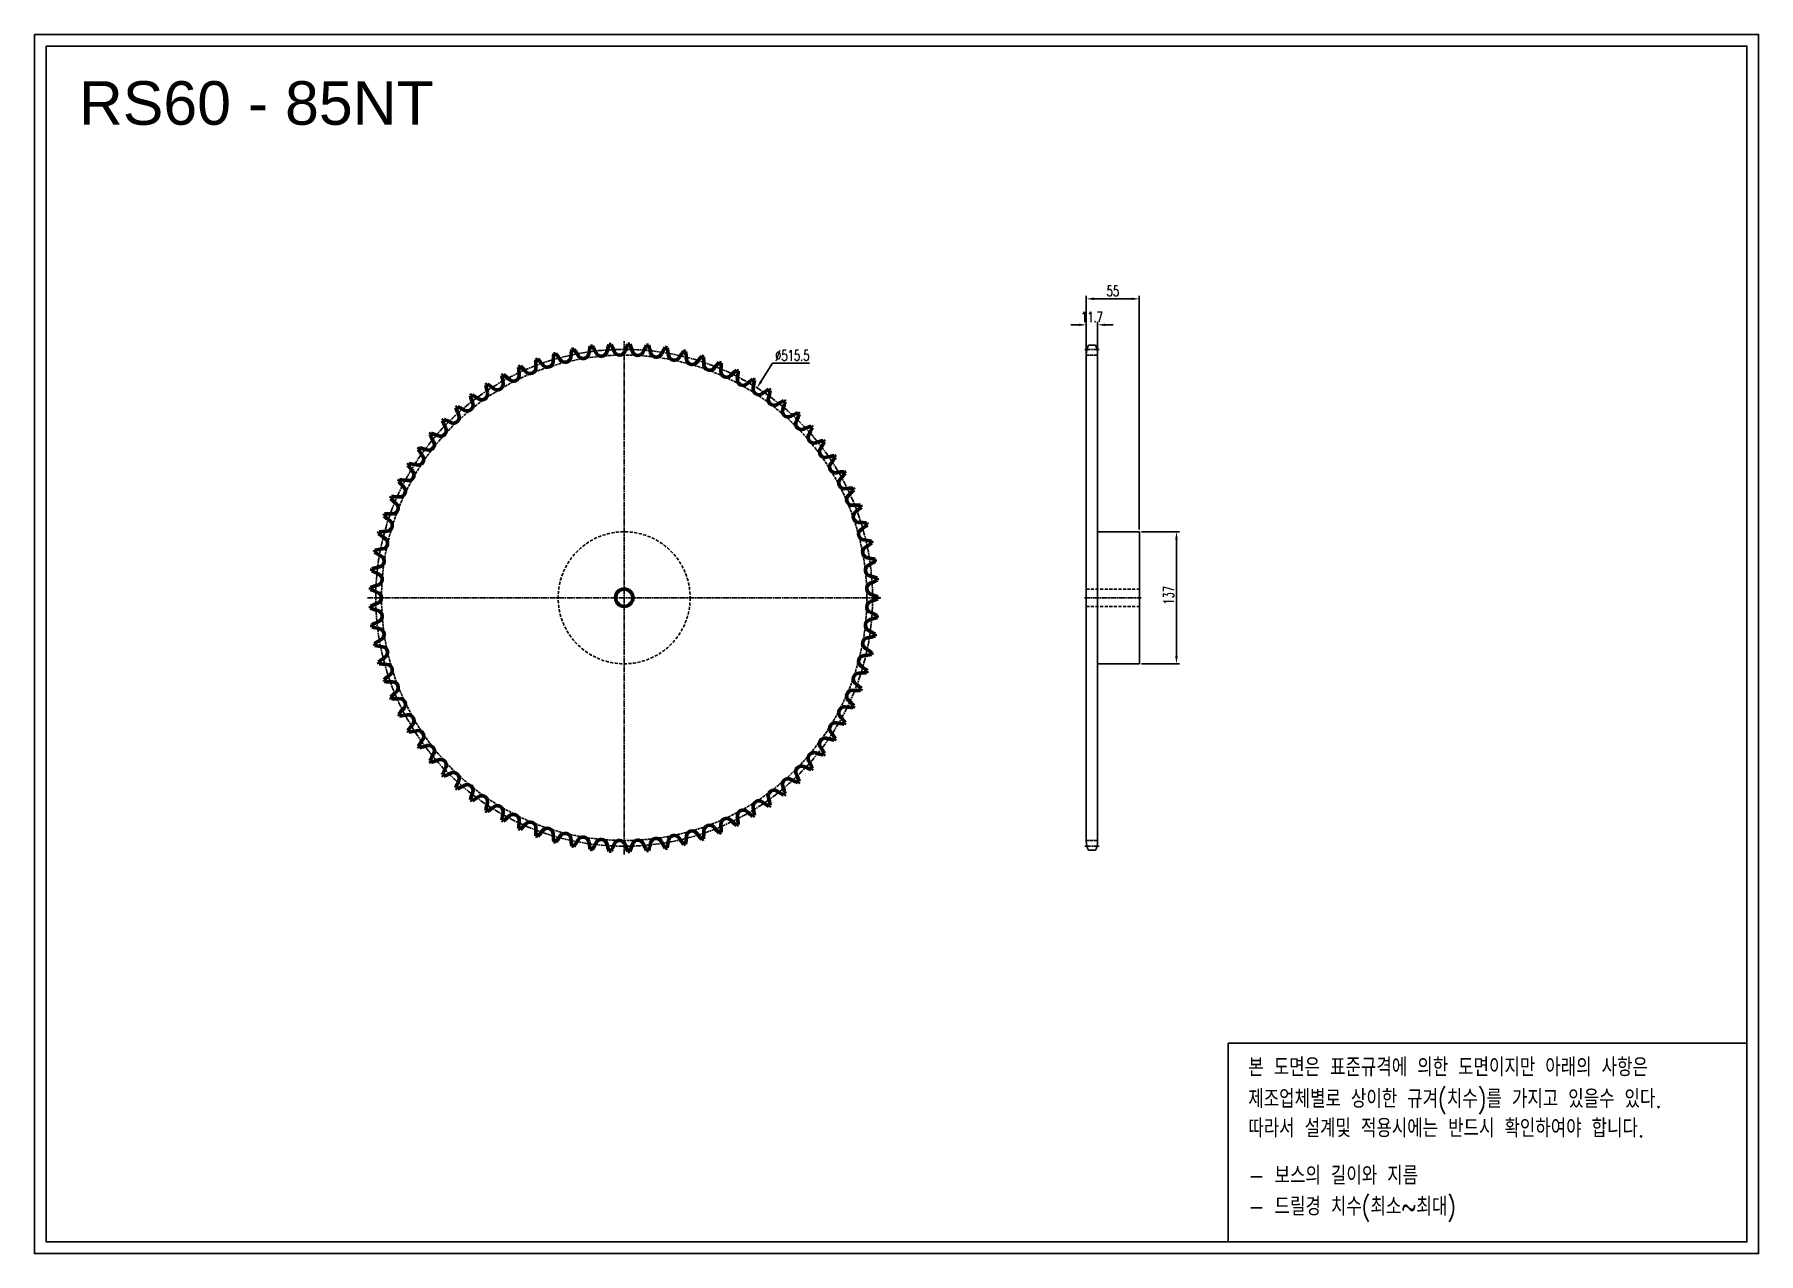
# Model space of a CAD drawing. Header units: millimetres. Extents: x 35652 to 37441, y 6760 to 8025.
import ezdxf

# ---------------------------------------------------------------- set-up
doc = ezdxf.new("R2010")
doc.units = ezdxf.units.MM
for name, pattern in [('AM_ISO02W050', [7.5, 6, -1.5]), ('AM_ISO02W050x2', [3.75, 3, -0.75]), ('AM_ISO08W050', [18, 12, -1.5, 3, -1.5]), ('AM_ISO08W050x2', [9, 6, -0.75, 1.5, -0.75]), ('HIDDEN', [9.525, 6.35, -3.175])]:
    doc.linetypes.add(name, pattern=pattern)
for name, color, linetype, lineweight in [('AM_0N', 7, 'Continuous', 50), ('AM_3N', 6, 'AM_ISO02W050', 25), ('AM_7', 4, 'AM_ISO08W050', 25), ('AM_7N', 4, 'AM_ISO08W050', 25)]:
    doc.layers.add(name, color=color, linetype=linetype, lineweight=lineweight)
doc.layers.add('HL', color=2, linetype='HIDDEN')
doc.layers.add('S-DIM', color=7, linetype='Continuous')
doc.styles.add('HAN', font='ROMANS.shx', dxfattribs={"width": 0.7, "bigfont": 'whgtxt.shx'})
doc.styles.add('HSG', font='SIMPLEX.shx', dxfattribs={"width": 0.7, "bigfont": 'HSG.shx'})
doc.styles.get("Standard").update_dxf_attribs({"font": 'arial.ttf'})
doc.dimstyles.new('APP23', dxfattribs={"dimscale": 4.5, "dimtxt": 2.4, "dimasz": 1.8, "dimexe": 0.7, "dimexo": 0.5, "dimgap": 0.6, "dimtad": 1, "dimtoh": 1, "dimdec": 1, "dimrnd": 0.01, "dimzin": 9, "dimdsep": 46, "dimtxsty": 'HSG', "dimcen": 0, "dimclrd": 1, "dimclre": 1, "dimclrt": 256, "dimazin": 2, "dimtp": 1, "dimtm": 1, "dimtfac": 0.5, "dimtdec": 1, "dimtix": 1, "dimtofl": 0, "dimtmove": 0, "dimatfit": 3, "dimfxl": 0, "dimtvp": 1, "dimtolj": 2, "dimlwd": -1, "dimlwe": -1, "dimarcsym": 0})

# ---------------------------------------------------------------- blocks, each defined once
blk = doc.blocks.new('*D1')
at = {"layer": 'Defpoints', "color": 0, "transparency": 16777216}
for p in [(36401.4, 7658.6), (36125.7, 7223)]:
    blk.add_point(p, dxfattribs=at)
at = {"layer": 'S-DIM', "color": 1, "transparency": 16777216}
for p, q in [((36417.5, 7684.1), (36405.7, 7665.5)), ((36455.8, 7684.1), (36417.5, 7684.1))]:
    blk.add_line(p, q, dxfattribs=at)
blk.add_solid([(36404.6, 7666.2), (36406.9, 7664.7), (36401.4, 7658.6)], dxfattribs=at)
at = {"layer": 'S-DIM', "transparency": 16777216, "insert": (36438, 7692.2), "char_height": 10.8, "attachment_point": 5, "style": 'HSG'}
blk.add_mtext('\\A2;∅515.5', dxfattribs=at)
blk = doc.blocks.new('*D2')
at = {"layer": 'Defpoints', "color": 0, "transparency": 16777216}
for p in [(36754.8, 7724), (36743.1, 7692.6), (36754.8, 7692.6)]:
    blk.add_point(p, dxfattribs=at)
at = {"layer": 'S-DIM', "color": 1, "transparency": 16777216}
for p, q in [((36735, 7724), (36726.9, 7724)), ((36743.1, 7694.9), (36743.1, 7727.2)), ((36754.8, 7694.9), (36754.8, 7727.2)), ((36762.9, 7724), (36771, 7724))]:
    blk.add_line(p, q, dxfattribs=at)
for points in [[(36735, 7725.4), (36735, 7722.7), (36743.1, 7724)], [(36762.9, 7725.4), (36762.9, 7722.7), (36754.8, 7724)]]:
    blk.add_solid(points, dxfattribs=at)
at = {"layer": 'S-DIM', "transparency": 16777216, "insert": (36749, 7732.1), "char_height": 10.8, "attachment_point": 5, "style": 'HSG'}
blk.add_mtext('\\A2;11.7', dxfattribs=at)
blk = doc.blocks.new('*D3')
at = {"layer": 'Defpoints', "color": 0, "transparency": 16777216}
for p in [(36798.1, 7751), (36743.1, 7692.6), (36798.1, 7509.3)]:
    blk.add_point(p, dxfattribs=at)
at = {"layer": 'S-DIM', "color": 1, "transparency": 16777216}
for p, q in [((36743.1, 7694.9), (36743.1, 7754.2)), ((36751.2, 7751), (36790, 7751)), ((36798.1, 7511.5), (36798.1, 7754.2))]:
    blk.add_line(p, q, dxfattribs=at)
for points in [[(36751.2, 7752.4), (36751.2, 7749.7), (36743.1, 7751)], [(36790, 7752.4), (36790, 7749.7), (36798.1, 7751)]]:
    blk.add_solid(points, dxfattribs=at)
at = {"layer": 'S-DIM', "transparency": 16777216, "insert": (36770.6, 7759.1), "char_height": 10.8, "attachment_point": 5, "style": 'HSG'}
blk.add_mtext('\\A2;55', dxfattribs=at)
blk = doc.blocks.new('*D4')
at = {"layer": 'Defpoints', "color": 0, "transparency": 16777216}
for p in [(36798.1, 7509.3), (36798.1, 7372.3), (36836.7, 7372.3)]:
    blk.add_point(p, dxfattribs=at)
at = {"layer": 'S-DIM', "color": 1, "transparency": 16777216}
for p, q in [((36800.4, 7509.3), (36839.8, 7509.3)), ((36836.7, 7501.2), (36836.7, 7380.4)), ((36800.4, 7372.3), (36839.8, 7372.3))]:
    blk.add_line(p, q, dxfattribs=at)
for points in [[(36835.3, 7501.2), (36838, 7501.2), (36836.7, 7509.3)], [(36835.3, 7380.4), (36838, 7380.4), (36836.7, 7372.3)]]:
    blk.add_solid(points, dxfattribs=at)
at = {"layer": 'S-DIM', "transparency": 16777216, "insert": (36828.6, 7443.4), "char_height": 10.8, "attachment_point": 5, "rotation": 90, "style": 'HSG'}
blk.add_mtext('\\A2;137', dxfattribs=at)

msp = doc.modelspace()

# ---------------------------------------------------------------- linework, layer by layer
for p, q in [((36743.12, 7188.31), (36743.12, 7693.27)), ((36745.21, 7702.77), (36752.74, 7702.77)), ((36754.82, 7693.27), (36754.82, 7188.31)), ((36798.12, 7509.29), (36754.82, 7509.29)), ((36798.12, 7372.29), (36798.12, 7509.29)), ((36798.12, 7372.29), (36754.82, 7372.29)), ((36745.21, 7178.81), (36752.74, 7178.81))]:
    msp.add_line(p, q)
for points in [[(35651.62, 8025.32), (37440.64, 8025.32), (37440.64, 6760.36), (35651.62, 6760.36)], [(35663.67, 8013.27), (37428.59, 8013.27), (37428.59, 6772.41), (35663.67, 6772.41)]]:
    msp.add_lwpolyline(points, close=True)
at = {"color": 6}
msp.add_lwpolyline([(36890.39, 6978.6), (37428.59, 6978.6), (37428.59, 6772.41), (36890.39, 6772.41)], close=True, dxfattribs=at)
for centre, start, end in [((36765.82, 7693.27), 155.25994, 180), ((36732.12, 7693.27), 0, 24.74006), ((36765.82, 7188.31), 180, 204.74006), ((36732.12, 7188.31), 335.25994, 0)]:
    msp.add_arc(centre, 22.7, start, end)
at = {"layer": 'AM_0N'}
msp.add_circle((36263.54, 7440.79), 9, dxfattribs=at)
for centre, radius, start, end in [((36314.1, 7680.25), 124.34, 173.75977, 177.47059), ((36263.54, 7440.79), 263.31, 105.65791, 106.1068), ((36094.5, 7617.77), 124.34, 34.29412, 38.00494), ((36331.64, 7675.86), 124.34, 169.52447, 173.23529), ((36263.54, 7440.79), 263.31, 101.42261, 101.8715), ((36108.04, 7629.77), 124.34, 30.05882, 33.76964), ((36220.86, 7695.06), 6.01, 210.05882, 349), ((36348.82, 7670.19), 124.34, 165.28918, 169), ((36263.54, 7440.79), 263.31, 97.18732, 97.63621), ((36122.42, 7640.74), 124.34, 25.82353, 29.53435), ((36239.75, 7697.52), 6.01, 205.82353, 344.76471), ((36365.53, 7663.27), 124.34, 161.05389, 164.76471), ((36263.54, 7440.79), 263.31, 92.95203, 93.40092), ((36137.57, 7650.61), 124.34, 21.58824, 25.29905), ((36258.78, 7698.58), 6.01, 201.58824, 340.52941), ((36381.68, 7655.13), 124.34, 156.81859, 160.52941), ((36263.54, 7440.79), 263.31, 88.71673, 89.16562), ((36153.41, 7659.35), 124.34, 17.35294, 21.06376), ((36277.83, 7698.22), 6.01, 197.35294, 336.29412), ((36397.19, 7645.82), 124.34, 152.5833, 156.29412), ((36263.54, 7440.79), 263.31, 84.48144, 84.93033), ((36169.85, 7666.88), 124.34, 13.11765, 16.82847), ((36296.8, 7696.47), 6.01, 193.11765, 332.05882), ((36411.96, 7635.39), 124.34, 148.348, 152.05882), ((36263.54, 7440.79), 263.31, 80.24614, 80.69503), ((36186.8, 7673.18), 124.34, 8.88235, 12.59317), ((36425.93, 7623.89), 124.34, 144.11271, 147.82353), ((36263.54, 7440.79), 263.31, 76.01085, 76.45974), ((36204.18, 7678.22), 124.34, 4.64706, 8.35788), ((36263.54, 7440.79), 263.31, 114.1285, 114.57739), ((36278.27, 7685.08), 124.34, 182.23036, 185.94118), ((36070.28, 7590.94), 124.34, 42.76471, 46.47553), ((36165.98, 7679.45), 6.01, 222.76471, 1.70588), ((36296.28, 7683.33), 124.34, 177.99506, 181.70588), ((36263.54, 7440.79), 263.31, 109.8932, 110.34209), ((36081.89, 7604.8), 124.34, 38.52941, 42.24023), ((36183.87, 7686), 6.01, 218.52941, 357.47059), ((36202.2, 7691.22), 6.01, 214.29412, 353.23529), ((36315.59, 7693.31), 6.01, 188.88235, 327.82353), ((36334.1, 7688.78), 6.01, 184.64706, 323.58824), ((36439.01, 7611.4), 124.34, 139.87742, 143.58824), ((36263.54, 7440.79), 263.31, 71.77556, 72.22444), ((36221.87, 7681.95), 124.34, 0.41176, 4.12258), ((36352.22, 7682.89), 6.01, 180.41176, 319.35294), ((36451.13, 7597.98), 124.34, 135.64212, 139.35294), ((36263.54, 7440.79), 263.31, 67.54026, 67.98915), ((36369.86, 7675.68), 6.01, 176.17647, 315.11765), ((36239.8, 7684.37), 124.34, 356.17647, 359.88729), ((36462.23, 7583.69), 124.34, 131.40683, 135.11765), ((36263.54, 7440.79), 263.31, 63.30497, 63.75386), ((36257.85, 7685.46), 124.34, 351.94118, 355.652), ((36263.54, 7440.79), 263.31, 122.59908, 123.04797), ((36242.13, 7684.59), 124.34, 190.70095, 194.41176), ((36050.27, 7560.83), 124.34, 51.23529, 54.94611), ((36131.89, 7662.47), 6.01, 231.23529, 10.17647), ((36263.54, 7440.79), 263.31, 118.36379, 118.81268), ((36260.19, 7685.5), 124.34, 186.46565, 190.17647), ((36059.72, 7576.26), 124.34, 47, 50.71082), ((36148.62, 7671.59), 6.01, 227, 5.94118), ((36386.92, 7667.19), 6.01, 171.94118, 310.88235), ((36472.24, 7568.63), 124.34, 127.17153, 130.88235), ((36263.54, 7440.79), 263.31, 59.06967, 59.51856), ((36403.3, 7657.46), 6.01, 167.70588, 306.64706), ((36275.94, 7685.21), 124.34, 347.70588, 351.4167), ((36481.11, 7552.87), 124.34, 122.93624, 126.64706), ((36263.54, 7440.79), 263.31, 54.83438, 55.28327), ((36263.54, 7440.79), 263.31, 131.06967, 131.51856), ((36034.91, 7528.11), 124.34, 59.70588, 63.4167), ((36100.67, 7640.66), 6.01, 239.70588, 18.64706), ((36263.54, 7440.79), 263.31, 126.83438, 127.28327), ((36224.18, 7682.34), 124.34, 194.93624, 198.64706), ((36041.99, 7544.75), 124.34, 55.47059, 59.18141), ((36115.88, 7652.14), 6.01, 235.47059, 14.41176), ((36418.92, 7646.54), 6.01, 163.47059, 302.41176), ((36293.95, 7683.63), 124.34, 343.47059, 347.18141), ((36488.79, 7536.5), 124.34, 118.70095, 122.41176), ((36311.8, 7680.72), 124.34, 339.23529, 342.94611), ((36263.54, 7440.79), 263.31, 50.59908, 51.04797), ((36263.54, 7440.79), 263.31, 135.30497, 135.75386), ((36189.03, 7673.91), 124.34, 203.40683, 207.11765), ((36029.09, 7510.98), 124.34, 63.94118, 67.652), ((36086.35, 7628.09), 6.01, 243.94118, 22.88235), ((36206.45, 7678.77), 124.34, 199.17153, 202.88235), ((36433.69, 7634.51), 6.01, 159.23529, 298.17647), ((36495.24, 7519.6), 124.34, 114.46565, 118.17647), ((36447.53, 7621.41), 6.01, 155, 293.94118), ((36329.39, 7676.5), 124.34, 335, 338.71082), ((36263.54, 7440.79), 263.31, 46.36379, 46.81268), ((36263.54, 7440.79), 263.31, 139.54026, 139.98915), ((36172.02, 7667.77), 124.34, 207.64212, 211.35294), ((36024.55, 7493.48), 124.34, 68.17647, 71.88729), ((36073, 7614.49), 6.01, 248.17647, 27.11765), ((36500.43, 7502.27), 124.34, 110.23036, 113.94118), ((36460.37, 7607.33), 6.01, 150.76471, 289.70588), ((36346.62, 7671), 124.34, 330.76471, 334.47553), ((36263.54, 7440.79), 263.31, 42.1285, 42.57739), ((36504.33, 7484.61), 124.34, 105.99506, 109.70588), ((36263.54, 7440.79), 263.31, 37.8932, 38.34209), ((36049.5, 7584.53), 6.01, 256.64706, 35.58824), ((36263.54, 7440.79), 263.31, 143.77556, 144.22444), ((36155.5, 7660.39), 124.34, 211.87742, 215.58824), ((36021.31, 7475.68), 124.34, 72.41176, 76.12258), ((36060.7, 7599.94), 6.01, 252.41176, 31.35294), ((36472.13, 7592.34), 6.01, 146.52941, 285.47059), ((36363.39, 7664.23), 124.34, 326.52941, 330.24023), ((36506.9, 7466.71), 124.34, 101.75977, 105.47059), ((36379.62, 7656.25), 124.34, 322.29412, 326.00494), ((36263.54, 7440.79), 263.31, 33.65791, 34.1068), ((36039.47, 7568.33), 6.01, 260.88235, 39.82353), ((36263.54, 7440.79), 263.31, 148.01085, 148.45974), ((36139.58, 7651.81), 124.34, 216.11271, 219.82353), ((36019.39, 7457.7), 124.34, 76.64706, 80.35788), ((36482.75, 7576.52), 6.01, 142.29412, 281.23529), ((36508.15, 7448.66), 124.34, 97.52447, 101.23529), ((36395.22, 7647.09), 124.34, 318.05882, 321.76964), ((36263.54, 7440.79), 263.31, 29.42261, 29.8715), ((36263.54, 7440.79), 263.31, 152.24614, 152.69503), ((36124.34, 7642.08), 124.34, 220.348, 224.05882), ((36030.66, 7551.43), 6.01, 265.11765, 44.05882), ((36018.81, 7439.62), 124.34, 80.88235, 84.59317), ((36492.18, 7559.96), 6.01, 138.05882, 277), ((36508.07, 7430.58), 124.34, 93.28918, 97), ((36410.09, 7636.8), 124.34, 313.82353, 317.53435), ((36263.54, 7440.79), 263.31, 25.18732, 25.63621), ((36263.54, 7440.79), 263.31, 156.48144, 156.93033), ((36109.85, 7631.25), 124.34, 224.5833, 228.29412), ((36019.56, 7421.55), 124.34, 85.11765, 88.82847), ((36023.12, 7533.93), 6.01, 269.35294, 48.29412), ((36500.36, 7542.75), 6.01, 133.82353, 272.76471), ((36506.64, 7412.55), 124.34, 89.05389, 92.76471), ((36424.17, 7625.44), 124.34, 309.58824, 313.29905), ((36263.54, 7440.79), 263.31, 20.95203, 21.40092), ((36263.54, 7440.79), 263.31, 160.71673, 161.16562), ((36096.2, 7619.38), 124.34, 228.81859, 232.52941), ((36021.65, 7403.58), 124.34, 89.35294, 93.06376), ((36016.9, 7515.92), 6.01, 273.58824, 52.52941), ((36507.24, 7524.98), 6.01, 129.58824, 268.52941), ((36503.89, 7394.67), 124.34, 84.81859, 88.52941), ((36437.37, 7613.07), 124.34, 305.35294, 309.06376), ((36263.54, 7440.79), 263.31, 16.71673, 17.16562), ((36263.54, 7440.79), 263.31, 164.95203, 165.40092), ((36083.47, 7606.53), 124.34, 233.05389, 236.76471), ((36025.06, 7385.82), 124.34, 93.58824, 97.29905), ((36012.03, 7497.5), 6.01, 277.82353, 56.76471), ((36512.79, 7506.75), 6.01, 125.35294, 264.29412), ((36499.83, 7377.05), 124.34, 80.5833, 84.29412), ((36449.62, 7599.76), 124.34, 301.11765, 304.82847), ((36263.54, 7440.79), 263.31, 12.48144, 12.93033), ((36263.54, 7440.79), 263.31, 169.18732, 169.63621), ((36071.72, 7592.78), 124.34, 237.28918, 241), ((36029.77, 7368.36), 124.34, 97.82353, 101.53435), ((36008.53, 7478.77), 6.01, 282.05882, 61), ((36516.98, 7488.17), 6.01, 121.11765, 260.05882), ((36494.48, 7359.77), 124.34, 76.348, 80.05882), ((36460.85, 7585.59), 124.34, 296.88235, 300.59317), ((36263.54, 7440.79), 263.31, 8.24614, 8.69503), ((36263.54, 7440.79), 263.31, 173.42261, 173.8715), ((36061.02, 7578.2), 124.34, 241.52447, 245.23529), ((36035.76, 7351.29), 124.34, 102.05882, 105.76964), ((36006.42, 7459.83), 6.01, 286.29412, 65.23529), ((36519.79, 7469.32), 6.01, 116.88235, 255.82353), ((36487.86, 7342.94), 124.34, 72.11271, 75.82353), ((36263.54, 7440.79), 263.31, 4.01085, 4.45974), ((36263.54, 7440.79), 263.31, 177.65791, 178.1068), ((36051.43, 7562.87), 124.34, 245.75977, 249.47059), ((36042.99, 7334.71), 124.34, 106.29412, 110.00494), ((36005.71, 7440.79), 6.01, 290.52941, 69.47059), ((36521.2, 7450.32), 6.01, 112.64706, 251.58824), ((36471, 7570.62), 124.34, 292.64706, 296.35788), ((36480.03, 7326.64), 124.34, 67.87742, 71.58824), ((36051.43, 7318.71), 124.34, 110.52941, 114.24023), ((36263.54, 7440.79), 263.31, 181.8932, 182.34209), ((36042.99, 7546.87), 124.34, 249.99506, 253.70588), ((36006.42, 7421.75), 6.01, 294.76471, 73.70588), ((36521.2, 7431.26), 6.01, 108.41176, 247.35294), ((36471, 7310.96), 124.34, 63.64212, 67.35294), ((36480.03, 7554.95), 124.34, 288.41176, 292.12258), ((36263.54, 7440.79), 263.31, 359.77556, 0.22444), ((36061.02, 7303.38), 124.34, 114.76471, 118.47553), ((36263.54, 7440.79), 263.31, 186.1285, 186.57739), ((36035.76, 7530.29), 124.34, 254.23036, 257.94118), ((36008.53, 7402.81), 6.01, 299, 77.94118), ((36519.79, 7412.26), 6.01, 104.17647, 243.11765), ((36460.85, 7295.99), 124.34, 59.40683, 63.11765), ((36487.86, 7538.65), 124.34, 284.17647, 287.88729), ((36263.54, 7440.79), 263.31, 355.54026, 355.98915), ((36071.72, 7288.8), 124.34, 119, 122.71082), ((36263.54, 7440.79), 263.31, 190.36379, 190.81268), ((36029.77, 7513.22), 124.34, 258.46565, 262.17647), ((36012.03, 7384.08), 6.01, 303.23529, 82.17647), ((36516.98, 7393.41), 6.01, 99.94118, 238.88235), ((36494.48, 7521.81), 124.34, 279.94118, 283.652), ((36263.54, 7440.79), 263.31, 351.30497, 351.75386), ((36083.47, 7275.05), 124.34, 123.23529, 126.94611), ((36263.54, 7440.79), 263.31, 194.59908, 195.04797), ((36025.06, 7495.76), 124.34, 262.70095, 266.41176), ((36016.9, 7365.66), 6.01, 307.47059, 86.41176), ((36512.79, 7374.83), 6.01, 95.70588, 234.64706), ((36499.83, 7504.54), 124.34, 275.70588, 279.4167), ((36449.62, 7281.82), 124.34, 55.17153, 58.88235), ((36263.54, 7440.79), 263.31, 347.06967, 347.51856), ((36096.2, 7262.2), 124.34, 127.47059, 131.18141), ((36263.54, 7440.79), 263.31, 198.83438, 199.28327), ((36021.65, 7478), 124.34, 266.93624, 270.64706), ((36023.12, 7347.65), 6.01, 311.70588, 90.64706), ((36507.24, 7356.6), 6.01, 91.47059, 230.41176), ((36503.89, 7486.91), 124.34, 271.47059, 275.18141), ((36437.37, 7268.51), 124.34, 50.93624, 54.64706), ((36263.54, 7440.79), 263.31, 342.83438, 343.28327), ((36109.85, 7250.33), 124.34, 131.70588, 135.4167), ((36263.54, 7440.79), 263.31, 203.06967, 203.51856), ((36019.56, 7460.03), 124.34, 271.17153, 274.88235), ((36030.66, 7330.15), 6.01, 315.94118, 94.88235), ((36500.36, 7338.83), 6.01, 87.23529, 226.17647), ((36506.64, 7469.03), 124.34, 267.23529, 270.94611), ((36424.17, 7256.14), 124.34, 46.70095, 50.41176), ((36263.54, 7440.79), 263.31, 338.59908, 339.04797), ((36124.34, 7239.5), 124.34, 135.94118, 139.652), ((36263.54, 7440.79), 263.31, 207.30497, 207.75386), ((36018.81, 7441.96), 124.34, 275.40683, 279.11765), ((36039.47, 7313.25), 6.01, 320.17647, 99.11765), ((36492.18, 7321.62), 6.01, 83, 221.94118), ((36395.22, 7234.5), 124.34, 38.23036, 41.94118), ((36508.07, 7451), 124.34, 263, 266.71082), ((36410.09, 7244.78), 124.34, 42.46565, 46.17647), ((36263.54, 7440.79), 263.31, 334.36379, 334.81268), ((36139.58, 7229.77), 124.34, 140.17647, 143.88729), ((36263.54, 7440.79), 263.31, 211.54026, 211.98915), ((36019.39, 7423.88), 124.34, 279.64212, 283.35294), ((36049.5, 7297.05), 6.01, 324.41176, 103.35294), ((36482.75, 7305.06), 6.01, 78.76471, 217.70588), ((36379.62, 7225.33), 124.34, 33.99506, 37.70588), ((36508.15, 7432.92), 124.34, 258.76471, 262.47553), ((36263.54, 7440.79), 263.31, 330.1285, 330.57739), ((36155.5, 7221.19), 124.34, 144.41176, 148.12258), ((36263.54, 7440.79), 263.31, 215.77556, 216.22444), ((36021.31, 7405.9), 124.34, 283.87742, 287.58824), ((36060.7, 7281.64), 6.01, 328.64706, 107.58824), ((36472.13, 7289.24), 6.01, 74.52941, 213.47059), ((36363.39, 7217.35), 124.34, 29.75977, 33.47059), ((36506.9, 7414.87), 124.34, 254.52941, 258.24023), ((36263.54, 7440.79), 263.31, 325.8932, 326.34209), ((36172.02, 7213.81), 124.34, 148.64706, 152.35788), ((36263.54, 7440.79), 263.31, 220.01085, 220.45974), ((36024.55, 7388.1), 124.34, 288.11271, 291.82353), ((36073, 7267.09), 6.01, 332.88235, 111.82353), ((36189.03, 7207.67), 124.34, 152.88235, 156.59317), ((36447.53, 7260.17), 6.01, 66.05882, 205), ((36500.43, 7379.31), 124.34, 246.05882, 249.76964), ((36460.37, 7274.25), 6.01, 70.29412, 209.23529), ((36346.62, 7210.59), 124.34, 25.52447, 29.23529), ((36263.54, 7440.79), 263.31, 317.42261, 317.8715), ((36504.33, 7396.97), 124.34, 250.29412, 254.00494), ((36263.54, 7440.79), 263.31, 321.65791, 322.1068), ((36263.54, 7440.79), 263.31, 224.24614, 224.69503), ((36029.09, 7370.6), 124.34, 292.348, 296.05882), ((36086.35, 7253.49), 6.01, 337.11765, 116.05882), ((36206.45, 7202.81), 124.34, 157.11765, 160.82847), ((36034.91, 7353.47), 124.34, 296.5833, 300.29412), ((36100.67, 7240.92), 6.01, 341.35294, 120.29412), ((36433.69, 7247.08), 6.01, 61.82353, 200.76471), ((36495.24, 7361.98), 124.34, 241.82353, 245.53435), ((36329.39, 7205.08), 124.34, 21.28918, 25), ((36263.54, 7440.79), 263.31, 313.18732, 313.63621), ((36263.54, 7440.79), 263.31, 228.48144, 228.93033), ((36224.18, 7199.24), 124.34, 161.35294, 165.06376), ((36263.54, 7440.79), 263.31, 232.71673, 233.16562), ((36041.99, 7336.83), 124.34, 300.81859, 304.52941), ((36115.88, 7229.44), 6.01, 345.58824, 124.52941), ((36242.13, 7196.99), 124.34, 165.58824, 169.29905), ((36403.3, 7224.13), 6.01, 53.35294, 192.29412), ((36481.11, 7328.71), 124.34, 233.35294, 237.06376), ((36418.92, 7235.04), 6.01, 57.58824, 196.52941), ((36293.95, 7197.95), 124.34, 12.81859, 16.52941), ((36488.79, 7345.09), 124.34, 237.58824, 241.29905), ((36311.8, 7200.86), 124.34, 17.05389, 20.76471), ((36263.54, 7440.79), 263.31, 308.95203, 309.40092), ((36263.54, 7440.79), 263.31, 236.95203, 237.40092), ((36050.27, 7320.75), 124.34, 305.05389, 308.76471), ((36131.89, 7219.11), 6.01, 349.82353, 128.76471), ((36260.19, 7196.08), 124.34, 169.82353, 173.53435), ((36263.54, 7440.79), 263.31, 241.18732, 241.63621), ((36059.72, 7305.33), 124.34, 309.28918, 313), ((36148.62, 7209.99), 6.01, 354.05882, 133), ((36369.86, 7205.9), 6.01, 44.88235, 183.82353), ((36462.23, 7297.89), 124.34, 224.88235, 228.59317), ((36386.92, 7214.4), 6.01, 49.11765, 188.05882), ((36257.85, 7196.12), 124.34, 4.348, 8.05882), ((36472.24, 7312.95), 124.34, 229.11765, 232.82847), ((36263.54, 7440.79), 263.31, 300.48144, 300.93033), ((36275.94, 7196.37), 124.34, 8.5833, 12.29412), ((36263.54, 7440.79), 263.31, 304.71673, 305.16562), ((36278.27, 7196.5), 124.34, 174.05882, 177.76964), ((36263.54, 7440.79), 263.31, 245.42261, 245.8715), ((36070.28, 7290.64), 124.34, 313.52447, 317.23529), ((36165.98, 7202.13), 6.01, 358.29412, 137.23529), ((36296.28, 7198.25), 124.34, 178.29412, 182.00494), ((36263.54, 7440.79), 263.31, 249.65791, 250.1068), ((36081.89, 7276.78), 124.34, 317.75977, 321.47059), ((36183.87, 7195.58), 6.01, 2.52941, 141.47059), ((36314.1, 7201.33), 124.34, 182.52941, 186.24023), ((36094.5, 7263.81), 124.34, 321.99506, 325.70588), ((36202.2, 7190.37), 6.01, 6.76471, 145.70588), ((36220.86, 7186.52), 6.01, 11, 149.94118), ((36315.59, 7188.27), 6.01, 32.17647, 171.11765), ((36204.18, 7203.36), 124.34, 351.64212, 355.35294), ((36334.1, 7192.8), 6.01, 36.41176, 175.35294), ((36439.01, 7270.18), 124.34, 216.41176, 220.12258), ((36221.87, 7199.63), 124.34, 355.87742, 359.58824), ((36352.22, 7198.69), 6.01, 40.64706, 179.58824), ((36451.13, 7283.6), 124.34, 220.64706, 224.35788), ((36263.54, 7440.79), 263.31, 292.01085, 292.45974), ((36239.8, 7197.21), 124.34, 0.11271, 3.82353), ((36263.54, 7440.79), 263.31, 296.24614, 296.69503), ((36263.54, 7440.79), 263.31, 253.8932, 254.34209), ((36331.64, 7205.72), 124.34, 186.76471, 190.47553), ((36263.54, 7440.79), 263.31, 258.1285, 258.57739), ((36108.04, 7251.81), 124.34, 326.23036, 329.94118), ((36348.82, 7211.39), 124.34, 191, 194.71082), ((36263.54, 7440.79), 263.31, 262.36379, 262.81268), ((36122.42, 7240.84), 124.34, 330.46565, 334.17647), ((36239.75, 7184.06), 6.01, 15.23529, 154.17647), ((36365.53, 7218.32), 124.34, 195.23529, 198.94611), ((36263.54, 7440.79), 263.31, 266.59908, 267.04797), ((36137.57, 7230.97), 124.34, 334.70095, 338.41176), ((36258.78, 7183.01), 6.01, 19.47059, 158.41176), ((36381.68, 7226.46), 124.34, 199.47059, 203.18141), ((36263.54, 7440.79), 263.31, 270.83438, 271.28327), ((36153.41, 7222.24), 124.34, 338.93624, 342.64706), ((36277.83, 7183.36), 6.01, 23.70588, 162.64706), ((36397.19, 7235.77), 124.34, 203.70588, 207.4167), ((36263.54, 7440.79), 263.31, 275.06967, 275.51856), ((36169.85, 7214.7), 124.34, 343.17153, 346.88235), ((36296.8, 7185.12), 6.01, 27.94118, 166.88235), ((36411.96, 7246.19), 124.34, 207.94118, 211.652), ((36263.54, 7440.79), 263.31, 279.30497, 279.75386), ((36186.8, 7208.4), 124.34, 347.40683, 351.11765), ((36425.93, 7257.69), 124.34, 212.17647, 215.88729), ((36263.54, 7440.79), 263.31, 283.54026, 283.98915), ((36263.54, 7440.79), 263.31, 287.77556, 288.22444)]:
    msp.add_arc(centre, radius, start, end, dxfattribs=at)
at = {"layer": 'AM_3N', "linetype": 'AM_ISO02W050x2'}
for p, q in [((36743.12, 7692.61), (36754.82, 7692.61)), ((36743.12, 7188.98), (36754.82, 7188.98))]:
    msp.add_line(p, q, dxfattribs=at)
msp.add_circle((36263.54, 7440.79), 251.82, dxfattribs=at)
at = {"layer": 'AM_7', "linetype": 'AM_ISO08W050x2'}
msp.add_circle((36263.54, 7440.79), 257.77, dxfattribs=at)
at = {"layer": 'AM_7N', "linetype": 'AM_ISO08W050x2'}
for p, q in [((36263.54, 7174.48), (36263.54, 7707.1)), ((36741.56, 7698.56), (36756.39, 7698.56)), ((35997.23, 7440.79), (36529.85, 7440.79)), ((36741.12, 7440.79), (36800.12, 7440.79)), ((36741.56, 7183.02), (36756.39, 7183.02))]:
    msp.add_line(p, q, dxfattribs=at)
at = {"layer": 'HL', "ltscale": 0.5}
for p, q in [((36743.12, 7449.79), (36798.12, 7449.79)), ((36743.12, 7431.79), (36798.12, 7431.79))]:
    msp.add_line(p, q, dxfattribs=at)
msp.add_circle((36263.54, 7440.79), 68.5, dxfattribs=at)

# ---------------------------------------------------------------- texts
msp.add_text('RS60 - 85NT', height=45.1772).set_placement((35697.7, 7931.65))
at = {"color": 6, "style": 'HAN', "width": 0.8}
for s, p in [('본 도면은 표준규격에 의한 도면이지만 아래의 사항은', (36911.2, 6944.23)), ('제조업체별로 상이한 규겨(치수)를 가지고 있을수 있다.', (36911.2, 6911.43)), ('따라서 설계및 적용시에는 반드시 확인하여야 합니다.', (36911.2, 6880.98)), ('- 보스의 길이와 지름', (36911.2, 6831.9)), ('- 드릴경 치수(최소~최대)', (36911.2, 6799.68))]:
    msp.add_text(s, height=18.9237, dxfattribs=at).set_placement(p)

# ---------------------------------------------------------------- dimensions: what is measured, and where the dimension line sits
at = {"layer": 'S-DIM'}
dim = msp.add_linear_dim(base=(36798.12, 7751.01), p1=(36743.12, 7692.61), p2=(36798.12, 7509.29), dimstyle='APP23', dxfattribs=at)
dim.commit()
dim.dimension.update_dxf_attribs({"geometry": '*D3', "text_midpoint": (36770.62, 7759.11)})
dim = msp.add_linear_dim(base=(36754.82, 7724.01), p1=(36743.12, 7692.61), p2=(36754.82, 7692.61), dimstyle='APP23', dxfattribs=at)
dim.commit()
dim.dimension.update_dxf_attribs({"geometry": '*D2', "text_midpoint": (36748.97, 7724.01), "dimtype": 128})
at = {"layer": 'S-DIM', "color": 1}
dim = msp.add_diameter_dim_2p(p1=(36125.7, 7222.97), p2=(36401.38, 7658.61), dimstyle='APP23', dxfattribs=at)
dim.commit()
dim.dimension.update_dxf_attribs({"geometry": '*D1', "text_midpoint": (36438.02, 7684.07), "dimtype": 131})
at = {"layer": 'S-DIM'}
dim = msp.add_linear_dim(base=(36836.65, 7372.29), p1=(36798.12, 7509.29), p2=(36798.12, 7372.29), angle=90, dimstyle='APP23', dxfattribs=at)
dim.commit()
dim.dimension.update_dxf_attribs({"geometry": '*D4', "text_midpoint": (36836.65, 7443.45), "dimtype": 128})

doc.saveas('drawing.dxf')
